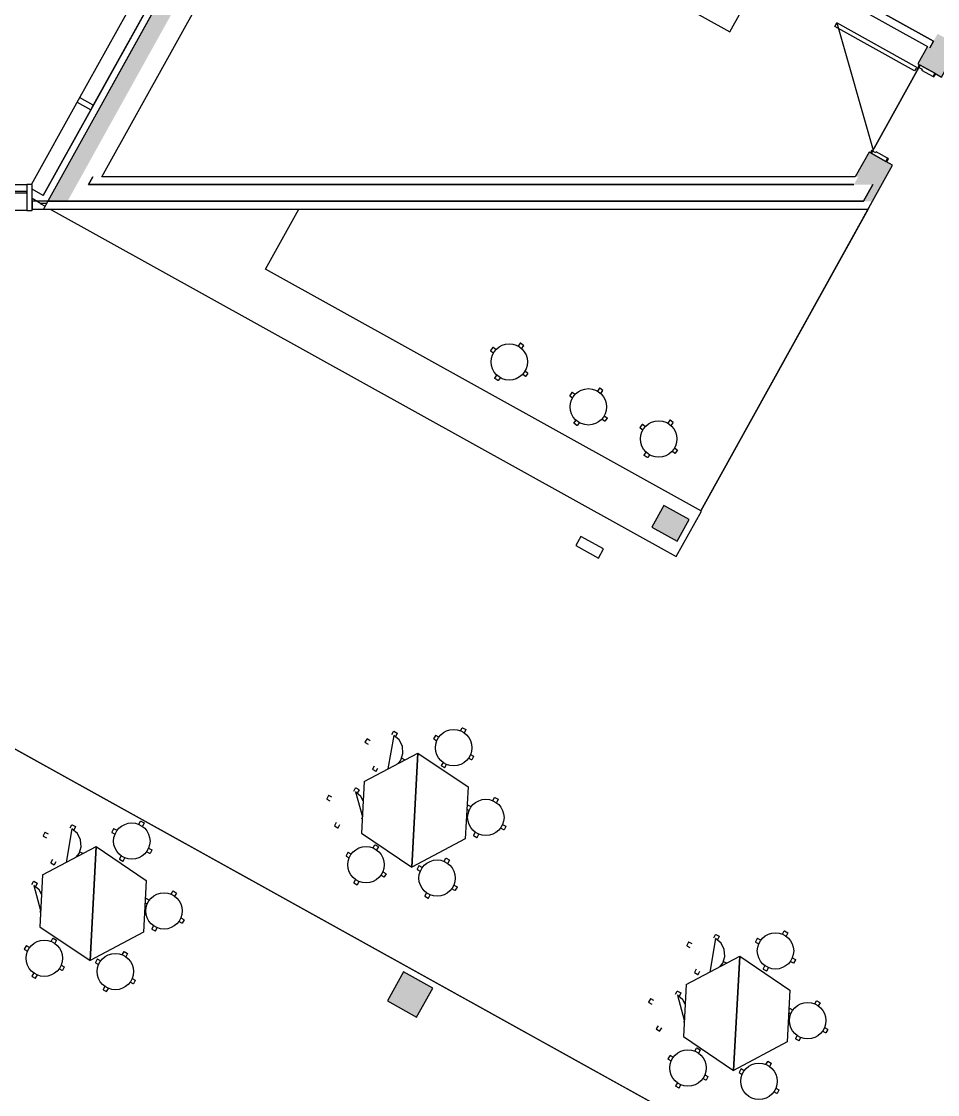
# Model space of a CAD drawing. Header units: metres. Extents: x 2.3 to 42.8, y 0.9 to 31.9.
# Drawn here: x 18.108 to 21.578, y 10.21 to 14.276 of the extents above; entities that cross this region are included whole.
import ezdxf

# ---------------------------------------------------------------- set-up
doc = ezdxf.new("R2010")
doc.units = ezdxf.units.M
for name, color, linetype in [('ARREDI', 9, 'Continuous'), ('PARETI_STRUTTURE', 7, 'Continuous'), ('PILASTRI_SETTI', 8, 'Continuous')]:
    doc.layers.add(name, color=color, linetype=linetype)

msp = doc.modelspace()

# ---------------------------------------------------------------- linework, layer by layer
at = {"layer": 'ARREDI'}
for points in [[(20.9444, 14.5112), (19.3465, 15.3984), (19.1936, 15.123), (20.7915, 14.2358)], [(18.5949, 14.3458), (18.3751, 13.9499), (18.3755, 13.9497), (18.5953, 14.3456)], [(18.3751, 13.9499), (18.1899, 13.6164), (18.1903, 13.6162), (18.3755, 13.9497)], [(18.1282, 13.6318), (17.5183, 13.6318), (17.5183, 13.6259), (18.1282, 13.6259)], [(20.2076, 12.2903), (20.2936, 12.2425), (20.3127, 12.2769), (20.2267, 12.3247)]]:
    msp.add_lwpolyline(points, close=True, dxfattribs=at)
for points in [[(18.5953, 14.3456), (18.3755, 13.9497)], [(18.3755, 13.9497), (18.1903, 13.6162)], [(18.203, 13.5864), (18.1784, 13.5864), (18.1972, 13.576)], [(18.2172, 13.5649), (20.5881, 12.2485), (20.6837, 12.4206), (19.0322, 13.3376)], [(19.0322, 13.3376), (19.1584, 13.5649)], [(19.9977, 13.0564), (19.9898, 13.0456)], [(19.9988, 13.0566), (19.9977, 13.0564)], [(20.0103, 13.0482), (19.9988, 13.0565)], [(19.8932, 13.0403), (19.8848, 13.0288)], [(19.8848, 13.0288), (19.885, 13.0277)], [(19.885, 13.0277), (19.8958, 13.0198)], [(19.8943, 13.0404), (19.8932, 13.0403)], [(19.9051, 13.0325), (19.8943, 13.0404)], [(20.0025, 13.0363), (20.0104, 13.0471)], [(20.0104, 13.0471), (20.0103, 13.0482)], [(19.9009, 12.9243), (19.9089, 12.9351)], [(20.017, 12.931), (20.0062, 12.9389)], [(20.0155, 12.9516), (20.0264, 12.9437)], [(20.0181, 12.9311), (20.017, 12.931)], [(20.0265, 12.9426), (20.0181, 12.9311)], [(20.0264, 12.9437), (20.0265, 12.9426)], [(19.9011, 12.9232), (19.9009, 12.9243)], [(19.9125, 12.9148), (19.9011, 12.9232)], [(19.9136, 12.915), (19.9125, 12.9149)], [(19.9216, 12.9258), (19.9136, 12.915)], [(20.193, 12.8701), (20.1846, 12.8586)], [(20.1846, 12.8586), (20.1848, 12.8575)], [(20.1848, 12.8575), (20.1956, 12.8496)], [(20.1941, 12.8702), (20.193, 12.8701)], [(20.2049, 12.8623), (20.1941, 12.8702)], [(20.2975, 12.8862), (20.2896, 12.8753)], [(20.2986, 12.8863), (20.2975, 12.8862)], [(20.31, 12.878), (20.2986, 12.8863)], [(20.3023, 12.866), (20.3102, 12.8769)], [(20.3102, 12.8769), (20.31, 12.878)], [(20.3168, 12.7607), (20.306, 12.7687)], [(20.3153, 12.7814), (20.3261, 12.7734)], [(20.3263, 12.7723), (20.3179, 12.7609)], [(20.3261, 12.7734), (20.3263, 12.7723)], [(20.2007, 12.7541), (20.2086, 12.7649)], [(20.2009, 12.753), (20.2007, 12.7541)], [(20.2123, 12.7446), (20.2009, 12.753)], [(20.2134, 12.7448), (20.2123, 12.7446)], [(20.2213, 12.7556), (20.2134, 12.7448)], [(20.3179, 12.7609), (20.3168, 12.7607)], [(20.4593, 12.7485), (20.4509, 12.7371)], [(20.4509, 12.7371), (20.4511, 12.736)], [(20.4511, 12.736), (20.4619, 12.7281)], [(20.4604, 12.7487), (20.4593, 12.7485)], [(20.4712, 12.7408), (20.4604, 12.7487)], [(20.5638, 12.7646), (20.5559, 12.7538)], [(20.5649, 12.7648), (20.5638, 12.7646)], [(20.5764, 12.7564), (20.5649, 12.7648)], [(20.5686, 12.7445), (20.5765, 12.7553)], [(20.5765, 12.7553), (20.5764, 12.7564)], [(20.5832, 12.6392), (20.5723, 12.6471)], [(20.5816, 12.6598), (20.5925, 12.6519)], [(20.5926, 12.6508), (20.5843, 12.6394)], [(20.5925, 12.6519), (20.5926, 12.6508)], [(20.467, 12.6326), (20.475, 12.6434)], [(20.4672, 12.6315), (20.467, 12.6326)], [(20.4786, 12.6231), (20.4672, 12.6315)], [(20.4797, 12.6233), (20.4786, 12.6231)], [(20.4877, 12.6341), (20.4797, 12.6233)], [(20.5843, 12.6394), (20.5832, 12.6392)], [(19.7712, 11.5878), (19.7777, 11.5995)], [(19.7777, 11.5995), (19.7788, 11.5998)], [(19.7788, 11.5998), (19.7912, 11.593)], [(19.7915, 11.5919), (19.785, 11.5802)], [(19.7912, 11.5929), (19.7915, 11.5919)], [(19.4159, 11.5568), (19.409, 11.5444)], [(19.417, 11.5571), (19.4159, 11.5568)], [(19.4287, 11.5506), (19.417, 11.5571)], [(19.5337, 11.4637), (19.545, 11.477), (19.5532, 11.5026), (19.551, 11.5294), (19.5387, 11.5533), (19.5182, 11.5707), (19.4956, 11.4435)], [(19.5111, 11.5741), (19.5176, 11.5858)], [(19.5176, 11.5858), (19.5186, 11.5862)], [(19.5186, 11.5862), (19.531, 11.5793)], [(19.5313, 11.5782), (19.5248, 11.5665)], [(19.531, 11.5793), (19.5313, 11.5782)], [(19.6761, 11.5704), (19.6692, 11.5581)], [(19.6692, 11.5581), (19.6695, 11.557)], [(19.6695, 11.557), (19.6812, 11.5505)], [(19.6771, 11.5708), (19.6761, 11.5704)], [(19.6889, 11.5642), (19.6771, 11.5708)], [(19.409, 11.5444), (19.4093, 11.5433)], [(19.4093, 11.5433), (19.4211, 11.5368)], [(19.4065, 11.3963), (19.6094, 11.5038), (19.5864, 11.0713), (19.6094, 11.5038), (19.7997, 11.3754)], [(19.5434, 11.4689), (19.5407, 11.4703)], [(19.5484, 11.4841), (19.56, 11.4777)], [(19.7048, 11.4681), (19.6983, 11.4564)], [(19.8126, 11.4775), (19.8009, 11.484)], [(19.8086, 11.4978), (19.8203, 11.4913)], [(19.8137, 11.4778), (19.8126, 11.4775)], [(19.8206, 11.4902), (19.8137, 11.4778)], [(19.8203, 11.4913), (19.8206, 11.4902)], [(19.4446, 11.4544), (19.4381, 11.4427)], [(19.4381, 11.4427), (19.4384, 11.4416)], [(19.4384, 11.4416), (19.4508, 11.4348)], [(19.4508, 11.4348), (19.4519, 11.4351)], [(19.4519, 11.4351), (19.4584, 11.4468)], [(19.6983, 11.4564), (19.6986, 11.4553)], [(19.6986, 11.4553), (19.711, 11.4484)], [(19.711, 11.4484), (19.712, 11.4487)], [(19.712, 11.4487), (19.7185, 11.4605)], [(19.4065, 11.3963), (19.3961, 11.1997)], [(19.3665, 11.3598), (19.373, 11.3716)], [(19.373, 11.3716), (19.3741, 11.3719)], [(19.4026, 11.3225), (19.3941, 11.339), (19.3736, 11.3564), (19.3994, 11.2615)], [(19.3741, 11.3719), (19.3864, 11.365)], [(19.3868, 11.3639), (19.3802, 11.3522)], [(19.3865, 11.365), (19.3868, 11.3639)], [(19.7997, 11.3754), (19.7893, 11.1788)], [(19.2713, 11.3425), (19.2644, 11.3301)], [(19.2644, 11.3301), (19.2647, 11.329)], [(19.2647, 11.329), (19.2765, 11.3225)], [(19.2724, 11.3428), (19.2713, 11.3425)], [(19.2841, 11.3363), (19.2724, 11.3428)], [(19.7982, 11.3061), (19.7958, 11.3016)], [(19.7993, 11.3064), (19.7982, 11.3061)], [(19.811, 11.2999), (19.7993, 11.3064)], [(19.8934, 11.3234), (19.8999, 11.3351)], [(19.8999, 11.3351), (19.901, 11.3354)], [(19.901, 11.3354), (19.9134, 11.3286)], [(19.9137, 11.3275), (19.9072, 11.3158)], [(19.9134, 11.3286), (19.9137, 11.3275)], [(19.7952, 11.2906), (19.8034, 11.2861)], [(18.2921, 11.22), (18.2986, 11.2318)], [(18.2986, 11.2318), (18.2997, 11.2321)], [(18.2997, 11.2321), (18.3121, 11.2252)], [(18.3124, 11.2241), (18.3059, 11.2124)], [(18.3121, 11.2252), (18.3124, 11.2241)], [(18.5523, 11.2337), (18.5588, 11.2454)], [(18.5588, 11.2454), (18.5599, 11.2457)], [(18.5599, 11.2457), (18.5723, 11.2389)], [(18.5726, 11.2378), (18.5661, 11.2261)], [(18.5723, 11.2389), (18.5726, 11.2378)], [(19.3, 11.2401), (19.2935, 11.2284)], [(19.2935, 11.2284), (19.2938, 11.2274)], [(19.2938, 11.2274), (19.3062, 11.2205)], [(19.3073, 11.2208), (19.3138, 11.2325)], [(19.399, 11.2545), (19.3962, 11.2561)], [(19.9307, 11.2334), (19.9424, 11.2269)], [(19.9428, 11.2258), (19.9359, 11.2134)], [(19.9424, 11.2269), (19.9428, 11.2258)], [(18.197, 11.2027), (18.1901, 11.1903)], [(18.1901, 11.1903), (18.1904, 11.1892)], [(18.1904, 11.1892), (18.2021, 11.1827)], [(18.198, 11.203), (18.197, 11.2027)], [(18.2098, 11.1965), (18.198, 11.203)], [(18.3148, 11.1097), (18.326, 11.1229), (18.3342, 11.1485), (18.332, 11.1753), (18.3197, 11.1992), (18.2992, 11.2166), (18.2767, 11.0894)], [(18.4571, 11.2164), (18.4502, 11.204)], [(18.4502, 11.204), (18.4505, 11.2029)], [(18.4505, 11.2029), (18.4623, 11.1964)], [(18.4582, 11.2167), (18.4571, 11.2164)], [(18.4699, 11.2102), (18.4582, 11.2167)], [(19.3062, 11.2205), (19.3073, 11.2208)], [(19.3961, 11.1997), (19.5864, 11.0713)], [(19.8269, 11.2037), (19.8204, 11.192)], [(19.8204, 11.192), (19.8207, 11.1909)], [(19.8207, 11.1909), (19.8331, 11.184)], [(19.8331, 11.184), (19.8342, 11.1843)], [(19.8342, 11.1843), (19.8407, 11.1961)], [(19.9348, 11.2131), (19.9231, 11.2196)], [(19.9359, 11.2134), (19.9348, 11.2131)], [(18.1876, 11.0422), (18.3904, 11.1497), (18.3675, 10.7172), (18.3904, 11.1497), (18.5807, 11.0214)], [(18.5896, 11.1437), (18.6013, 11.1372)], [(19.4396, 11.1442), (19.4461, 11.1559)], [(19.4461, 11.1559), (19.4472, 11.1562)], [(19.4472, 11.1562), (19.4596, 11.1493)], [(19.4599, 11.1483), (19.4534, 11.1365)], [(19.4596, 11.1493), (19.4599, 11.1483)], [(19.7893, 11.1788), (19.5864, 11.0713)], [(18.2257, 11.1003), (18.2192, 11.0886)], [(18.3245, 11.1148), (18.3218, 11.1163)], [(18.3295, 11.13), (18.3411, 11.1236)], [(18.4858, 11.114), (18.4793, 11.1023)], [(18.4793, 11.1023), (18.4796, 11.1012)], [(18.4796, 11.1012), (18.492, 11.0943)], [(18.4931, 11.0946), (18.4996, 11.1064)], [(18.5937, 11.1234), (18.582, 11.1299)], [(18.5948, 11.1237), (18.5937, 11.1234)], [(18.6016, 11.1361), (18.5948, 11.1237)], [(18.6013, 11.1372), (18.6016, 11.1361)], [(19.3445, 11.1268), (19.3376, 11.1145)], [(19.3376, 11.1144), (19.3379, 11.1134)], [(19.3379, 11.1134), (19.3496, 11.1069)], [(19.3455, 11.1271), (19.3445, 11.1268)], [(19.3573, 11.1206), (19.3455, 11.1271)], [(19.7088, 11.0936), (19.7153, 11.1053)], [(19.7153, 11.1053), (19.7163, 11.1056)], [(19.7164, 11.1056), (19.7287, 11.0988)], [(18.2192, 11.0886), (18.2195, 11.0875)], [(18.2195, 11.0875), (18.2319, 11.0807)], [(18.2319, 11.0807), (18.2329, 11.081)], [(18.2329, 11.081), (18.2394, 11.0927)], [(18.492, 11.0943), (18.4931, 11.0946)], [(19.6136, 11.0763), (19.6067, 11.0639)], [(19.6067, 11.0639), (19.607, 11.0628)], [(19.607, 11.0628), (19.6188, 11.0563)], [(19.6147, 11.0766), (19.6136, 11.0763)], [(19.6264, 11.0701), (19.6147, 11.0766)], [(19.729, 11.0977), (19.7225, 11.086)], [(19.7287, 11.0988), (19.729, 11.0977)], [(18.1876, 11.0422), (18.1771, 10.8456)], [(18.5807, 11.0214), (18.5703, 10.8248)], [(19.3732, 11.0245), (19.3666, 11.0128)], [(19.481, 11.0339), (19.4693, 11.0404)], [(19.4769, 11.0542), (19.4887, 11.0477)], [(19.4821, 11.0342), (19.481, 11.0339)], [(19.489, 11.0466), (19.4821, 11.0342)], [(19.4887, 11.0477), (19.489, 11.0466)], [(18.1475, 11.0058), (18.154, 11.0175)], [(18.154, 11.0175), (18.1551, 11.0178)], [(18.1836, 10.9684), (18.1751, 10.9849), (18.1546, 11.0023), (18.1804, 10.9074)], [(18.1551, 11.0178), (18.1675, 11.0109)], [(18.1678, 11.0098), (18.1613, 10.9981)], [(18.1675, 11.0109), (18.1678, 11.0098)], [(18.6745, 10.9693), (18.681, 10.981)], [(18.681, 10.981), (18.682, 10.9814)], [(18.682, 10.9814), (18.6944, 10.9745)], [(19.3666, 11.0128), (19.367, 11.0117)], [(19.367, 11.0117), (19.3793, 11.0048)], [(19.3793, 11.0048), (19.3804, 11.0051)], [(19.3804, 11.0051), (19.3869, 11.0169)], [(19.7502, 10.9833), (19.7385, 10.9898)], [(19.7461, 11.0036), (19.7578, 10.9971)], [(19.7512, 10.9836), (19.7502, 10.9833)], [(19.7581, 10.996), (19.7513, 10.9836)], [(19.7578, 10.9971), (19.7581, 10.996)], [(18.5793, 10.952), (18.5768, 10.9475)], [(18.5804, 10.9523), (18.5793, 10.952)], [(18.5921, 10.9458), (18.5804, 10.9523)], [(18.6947, 10.9734), (18.6882, 10.9617)], [(18.6944, 10.9745), (18.6947, 10.9734)], [(19.6423, 10.9739), (19.6358, 10.9622)], [(19.6358, 10.9622), (19.6361, 10.9611)], [(19.6361, 10.9611), (19.6485, 10.9542)], [(19.6485, 10.9542), (19.6496, 10.9545)], [(19.6496, 10.9545), (19.6561, 10.9663)], [(18.18, 10.9004), (18.1772, 10.902)], [(18.5762, 10.9366), (18.5844, 10.932)], [(18.7159, 10.859), (18.7041, 10.8655)], [(18.7118, 10.8793), (18.7235, 10.8728)], [(18.7169, 10.8593), (18.7159, 10.859)], [(18.7238, 10.8717), (18.7169, 10.8593)], [(18.7235, 10.8728), (18.7238, 10.8717)], [(18.1771, 10.8456), (18.3675, 10.7172)], [(18.5703, 10.8248), (18.3675, 10.7172)], [(18.608, 10.8496), (18.6015, 10.8379)], [(18.6015, 10.8379), (18.6018, 10.8368)], [(18.6018, 10.8368), (18.6142, 10.83)], [(18.6142, 10.83), (18.6153, 10.8303)], [(18.6153, 10.8303), (18.6218, 10.842)], [(20.7304, 10.8042), (20.737, 10.8159)], [(20.737, 10.8159), (20.738, 10.8162)], [(20.738, 10.8162), (20.7504, 10.8093)], [(20.9906, 10.8178), (20.9971, 10.8296)], [(20.9971, 10.8296), (20.9982, 10.8299)], [(20.9982, 10.8299), (21.0106, 10.823)], [(21.0109, 10.8219), (21.0044, 10.8102)], [(21.0106, 10.823), (21.0109, 10.8219)], [(18.2207, 10.7901), (18.2272, 10.8018)], [(18.2272, 10.8018), (18.2283, 10.8021)], [(18.2283, 10.8021), (18.2406, 10.7953)], [(18.241, 10.7942), (18.2344, 10.7825)], [(18.2406, 10.7953), (18.241, 10.7942)], [(20.6353, 10.7868), (20.6284, 10.7744)], [(20.6364, 10.7871), (20.6353, 10.7868)], [(20.6481, 10.7806), (20.6364, 10.7871)], [(20.7531, 10.6938), (20.7643, 10.7071), (20.7726, 10.7327), (20.7703, 10.7594), (20.7581, 10.7833), (20.7375, 10.8007), (20.715, 10.6736)], [(20.7507, 10.8083), (20.7442, 10.7965)], [(20.7504, 10.8093), (20.7507, 10.8083)], [(20.8954, 10.8005), (20.8886, 10.7881)], [(20.8886, 10.7881), (20.8889, 10.787)], [(20.8889, 10.787), (20.9006, 10.7805)], [(20.8965, 10.8008), (20.8954, 10.8005)], [(20.9082, 10.7943), (20.8965, 10.8008)], [(18.1255, 10.7728), (18.1186, 10.7604)], [(18.1186, 10.7604), (18.1189, 10.7593)], [(18.1189, 10.7593), (18.1307, 10.7528)], [(18.1266, 10.7731), (18.1255, 10.7728)], [(18.1383, 10.7666), (18.1266, 10.7731)], [(18.4898, 10.7395), (18.4963, 10.7512)], [(18.4963, 10.7513), (18.4974, 10.7516)], [(18.4974, 10.7516), (18.5098, 10.7447)], [(18.5101, 10.7436), (18.5036, 10.7319)], [(18.5098, 10.7447), (18.5101, 10.7436)], [(20.6259, 10.6264), (20.8287, 10.7339), (20.8058, 10.3014), (20.8287, 10.7339), (21.0191, 10.6055)], [(20.6284, 10.7744), (20.6287, 10.7734)], [(20.6287, 10.7734), (20.6404, 10.7668)], [(18.258, 10.7001), (18.2697, 10.6936)], [(18.2697, 10.6936), (18.27, 10.6925)], [(18.3947, 10.7222), (18.3878, 10.7098)], [(18.3878, 10.7098), (18.3881, 10.7087)], [(18.3881, 10.7087), (18.3998, 10.7022)], [(18.3957, 10.7225), (18.3947, 10.7222)], [(18.4075, 10.716), (18.3957, 10.7225)], [(20.7628, 10.6989), (20.7601, 10.7004)], [(20.7678, 10.7142), (20.7794, 10.7077)], [(20.9241, 10.6982), (20.9176, 10.6864)], [(21.032, 10.7076), (21.0203, 10.7141)], [(21.0279, 10.7278), (21.0396, 10.7213)], [(21.0331, 10.7079), (21.032, 10.7076)], [(21.04, 10.7203), (21.0331, 10.7079)], [(21.0397, 10.7213), (21.04, 10.7203)], [(18.1542, 10.6704), (18.1477, 10.6587)], [(18.1477, 10.6587), (18.148, 10.6576)], [(18.148, 10.6576), (18.1604, 10.6507)], [(18.1615, 10.651), (18.168, 10.6628)], [(18.2621, 10.6798), (18.2504, 10.6863)], [(18.2632, 10.6801), (18.2621, 10.6798)], [(18.27, 10.6925), (18.2632, 10.6801)], [(20.664, 10.6845), (20.6575, 10.6728)], [(20.6575, 10.6728), (20.6578, 10.6717)], [(20.6578, 10.6717), (20.6702, 10.6648)], [(20.6702, 10.6648), (20.6712, 10.6651)], [(20.6712, 10.6651), (20.6778, 10.6768)], [(20.9176, 10.6864), (20.9179, 10.6854)], [(20.9179, 10.6854), (20.9303, 10.6785)], [(20.9303, 10.6785), (20.9314, 10.6788)], [(20.9314, 10.6788), (20.9379, 10.6905)], [(18.1604, 10.6507), (18.1615, 10.651)], [(18.4234, 10.6198), (18.4169, 10.6081)], [(18.4306, 10.6005), (18.4371, 10.6122)], [(18.5312, 10.6292), (18.5195, 10.6357)], [(18.5272, 10.6495), (18.5389, 10.643)], [(18.5323, 10.6295), (18.5312, 10.6292)], [(18.5392, 10.6419), (18.5323, 10.6295)], [(18.5389, 10.643), (18.5392, 10.6419)], [(20.6259, 10.6264), (20.6154, 10.4298)], [(18.4169, 10.6081), (18.4172, 10.607)], [(18.4172, 10.607), (18.4296, 10.6002)], [(18.4296, 10.6002), (18.4306, 10.6005)], [(20.4907, 10.5725), (20.4838, 10.5602)], [(20.4918, 10.5729), (20.4907, 10.5725)], [(20.5035, 10.5663), (20.4918, 10.5729)], [(20.5859, 10.5899), (20.5924, 10.6016)], [(20.5924, 10.6016), (20.5934, 10.6019)], [(20.622, 10.5525), (20.6135, 10.5691), (20.5929, 10.5865), (20.6187, 10.4916)], [(20.5934, 10.6019), (20.6058, 10.5951)], [(20.6061, 10.594), (20.5996, 10.5823)], [(20.6058, 10.595), (20.6061, 10.594)], [(21.0191, 10.6055), (21.0086, 10.4089)], [(20.4838, 10.5602), (20.4841, 10.5591)], [(20.4841, 10.5591), (20.4958, 10.5526)], [(21.0176, 10.5361), (21.0152, 10.5317)], [(21.0187, 10.5364), (21.0176, 10.5361)], [(21.0304, 10.5299), (21.0187, 10.5364)], [(21.1128, 10.5535), (21.1193, 10.5652)], [(21.1193, 10.5652), (21.1204, 10.5655)], [(21.1204, 10.5655), (21.1327, 10.5586)], [(21.1331, 10.5575), (21.1265, 10.5458)], [(21.1327, 10.5586), (21.1331, 10.5575)], [(21.0146, 10.5207), (21.0228, 10.5161)], [(20.5194, 10.4702), (20.5129, 10.4585)], [(20.5129, 10.4585), (20.5132, 10.4574)], [(20.5132, 10.4574), (20.5256, 10.4505)], [(20.5256, 10.4505), (20.5267, 10.4508)], [(20.5267, 10.4508), (20.5332, 10.4626)], [(20.6184, 10.4845), (20.6155, 10.4861)], [(21.1542, 10.4432), (21.1425, 10.4497)], [(21.1501, 10.4635), (21.1618, 10.4569)], [(21.1621, 10.4559), (21.1553, 10.4435)], [(21.1618, 10.4569), (21.1621, 10.4559)], [(20.6154, 10.4298), (20.8058, 10.3014)], [(21.0086, 10.4089), (20.8058, 10.3014)], [(21.0463, 10.4338), (21.0398, 10.422)], [(21.0398, 10.422), (21.0401, 10.421)], [(21.0401, 10.421), (21.0525, 10.4141)], [(21.0525, 10.4141), (21.0536, 10.4144)], [(21.0536, 10.4144), (21.0601, 10.4261)], [(21.1552, 10.4435), (21.1542, 10.4432)], [(20.659, 10.3742), (20.6655, 10.386)], [(20.6655, 10.386), (20.6666, 10.3863)], [(20.6666, 10.3863), (20.679, 10.3794)], [(20.6793, 10.3783), (20.6728, 10.3666)], [(20.679, 10.3794), (20.6793, 10.3783)], [(20.5569, 10.3445), (20.5573, 10.3434)], [(20.5638, 10.3569), (20.557, 10.3445)], [(20.5573, 10.3434), (20.569, 10.3369)], [(20.5649, 10.3572), (20.5638, 10.3569)], [(20.5766, 10.3507), (20.5649, 10.3572)], [(20.9281, 10.3237), (20.9347, 10.3354)], [(20.9347, 10.3354), (20.9357, 10.3357)], [(20.9357, 10.3357), (20.9481, 10.3288)], [(20.9484, 10.3277), (20.9419, 10.316)], [(20.9481, 10.3288), (20.9484, 10.3277)], [(20.833, 10.3063), (20.8261, 10.2939)], [(20.8261, 10.2939), (20.8264, 10.2929)], [(20.8264, 10.2929), (20.8381, 10.2863)], [(20.8341, 10.3066), (20.833, 10.3063)], [(20.8458, 10.3001), (20.8341, 10.3066)], [(20.5925, 10.2546), (20.586, 10.2428)], [(20.5998, 10.2352), (20.6063, 10.2469)], [(20.7004, 10.264), (20.6887, 10.2705)], [(20.6963, 10.2842), (20.708, 10.2777)], [(20.7015, 10.2643), (20.7004, 10.264)], [(20.7083, 10.2767), (20.7015, 10.2643)], [(20.708, 10.2777), (20.7083, 10.2767)], [(20.586, 10.2428), (20.5863, 10.2418)], [(20.5863, 10.2418), (20.5987, 10.2349)], [(20.5987, 10.2349), (20.5998, 10.2352)], [(20.9695, 10.2134), (20.9578, 10.2199)], [(20.9655, 10.2337), (20.9772, 10.2271)], [(20.9706, 10.2137), (20.9696, 10.2134)], [(20.9775, 10.2261), (20.9706, 10.2137)], [(20.9772, 10.2271), (20.9775, 10.2261)]]:
    msp.add_lwpolyline(points, dxfattribs=at)
for centre in [(19.9557, 12.9857), (20.2554, 12.8155), (20.5218, 12.6939), (19.7449, 11.5241), (19.867, 11.2597), (18.5259, 11.17), (19.4133, 11.0805), (19.6824, 11.0299), (18.6481, 10.9056), (20.9643, 10.7542), (18.1943, 10.7264), (18.4635, 10.6758), (21.0864, 10.4898), (20.6326, 10.3106), (20.9018, 10.26)]:
    msp.add_circle(centre, 0.0689, dxfattribs=at)
at = {"layer": 'PARETI_STRUTTURE'}
for points in [[(19.5378, 15.9903), (18.2075, 13.5945), (18.1479, 13.5945), (18.1479, 13.5649), (18.2172, 13.5649)], [(19.2864, 15.5376), (18.2075, 13.5945), (18.2823, 13.5945)], [(21.5489, 14.1755), (21.5633, 14.2014), (19.3474, 15.4317), (19.3331, 15.4059)], [(19.3474, 15.4317), (21.5633, 14.2014)], [(19.3589, 15.3915), (21.5403, 14.1803)], [(18.4125, 13.687), (19.206, 15.1162)], [(18.3235, 13.9786), (18.5433, 14.3744)], [(18.5949, 14.3458), (18.3799, 13.9585)], [(21.4996, 14.0948), (21.4962, 14.0967), (21.4914, 14.0881), (21.1885, 14.2563), (21.1961, 14.2701), (21.3339, 13.7883)], [(21.4996, 14.0948), (21.5025, 14.1), (21.1961, 14.2701)], [(21.5633, 14.2014), (21.5489, 14.1755)], [(21.5403, 14.1803), (21.504, 14.1149), (21.5126, 14.1101)], [(21.5677, 14.0796), (21.5935, 14.0652), (21.6606, 14.186)], [(21.5092, 14.1121), (21.5044, 14.1034), (21.5078, 14.1015)], [(21.5078, 14.1015), (21.5126, 14.1101)], [(21.5126, 14.1101), (21.5677, 14.0796)], [(21.5078, 14.1015), (21.332, 13.7848)], [(21.332, 13.7848), (21.5078, 14.1015)], [(21.5677, 14.0796), (21.561, 14.0675), (21.5644, 14.0656), (21.5711, 14.0776)], [(18.1457, 13.6584), (18.3235, 13.9786)], [(18.3703, 13.9413), (18.1899, 13.6164)], [(21.3272, 13.7762), (21.332, 13.7848), (21.3285, 13.7867), (21.3238, 13.7781)], [(21.3186, 13.781), (21.2664, 13.687)], [(21.3272, 13.7762), (21.3186, 13.781)], [(21.3823, 13.7457), (21.3272, 13.7762)], [(21.3321, 13.5945), (21.4081, 13.7313), (21.3823, 13.7457)], [(21.389, 13.7577), (21.3823, 13.7457)], [(21.3857, 13.7437), (21.3924, 13.7558), (21.389, 13.7577)], [(18.3787, 13.687), (18.3623, 13.6575), (21.2613, 13.6575)], [(18.3623, 13.6575), (18.3787, 13.687)], [(21.2664, 13.687), (18.4125, 13.687)], [(17.5183, 13.6584), (18.1282, 13.6584)], [(18.1899, 13.6164), (18.1479, 13.6397)], [(18.2823, 13.5945), (21.2983, 13.5945), (21.3333, 13.6575)], [(21.2613, 13.6575), (18.3623, 13.6575)], [(21.3333, 13.6575), (21.2983, 13.5945)], [(18.1282, 13.5599), (17.5183, 13.5599), (17.5183, 13.617)], [(18.18, 13.5864), (18.1479, 13.6043)], [(18.1911, 13.5649), (21.3157, 13.5649), (21.3321, 13.5945)], [(21.2983, 13.5945), (18.2075, 13.5945), (18.1911, 13.5649)], [(20.6811, 12.422), (21.3321, 13.5945)], [(21.3157, 13.5649), (20.6811, 12.422)], [(10.9712, 11.2312), (15.4958, 8.7189), (17.2939, 11.9573), (21.4602, 9.644)], [(21.4327, 9.6592), (17.2939, 11.9573), (16.0977, 9.8029), (16.5268, 9.5646)]]:
    msp.add_lwpolyline(points, dxfattribs=at)
for points in [[(21.561, 14.0675), (21.5677, 14.0796), (21.5126, 14.1101), (21.5078, 14.1015), (21.5199, 14.0948), (21.518, 14.0914)], [(18.3283, 13.9872), (18.3187, 13.97), (18.3703, 13.9413), (18.3799, 13.9585)], [(21.3823, 13.7457), (21.389, 13.7577), (21.3459, 13.7816), (21.344, 13.7782), (21.332, 13.7848), (21.3272, 13.7762)], [(18.1479, 13.6584), (18.1282, 13.6584), (18.1282, 13.5599), (18.1479, 13.5599)], [(20.4954, 12.3597), (20.5918, 12.3062), (20.6377, 12.3888), (20.5413, 12.4423)], [(19.4943, 10.5644), (19.6045, 10.5032), (19.6657, 10.6134), (19.5555, 10.6745)]]:
    msp.add_lwpolyline(points, close=True, dxfattribs=at)
at = {"layer": 'PILASTRI_SETTI'}
for points in [[(18.2823, 13.5945), (19.3436, 15.5059), (18.2075, 13.5945), (19.2864, 15.5376)], [(21.5677, 14.0796), (21.6336, 14.1983), (21.5126, 14.1101), (21.5785, 14.2289)], [(21.5935, 14.0652), (21.6605, 14.186), (21.5677, 14.0796), (21.6347, 14.2003)], [(21.5126, 14.1101), (21.5489, 14.1755), (21.504, 14.1149), (21.5403, 14.1803)], [(21.3333, 13.6575), (21.3823, 13.7457), (21.2613, 13.6575), (21.3272, 13.7762)], [(21.2777, 13.687), (21.3272, 13.7762), (21.2664, 13.687), (21.3186, 13.781)], [(21.3321, 13.5945), (21.4081, 13.7313), (21.2983, 13.5945), (21.3823, 13.7457)], [(20.5918, 12.3062), (20.6377, 12.3888), (20.4954, 12.3597), (20.5413, 12.4423)], [(19.6045, 10.5032), (19.6657, 10.6134), (19.4943, 10.5644), (19.5555, 10.6745)]]:
    msp.add_solid(points, dxfattribs=at)

doc.saveas('drawing.dxf')
